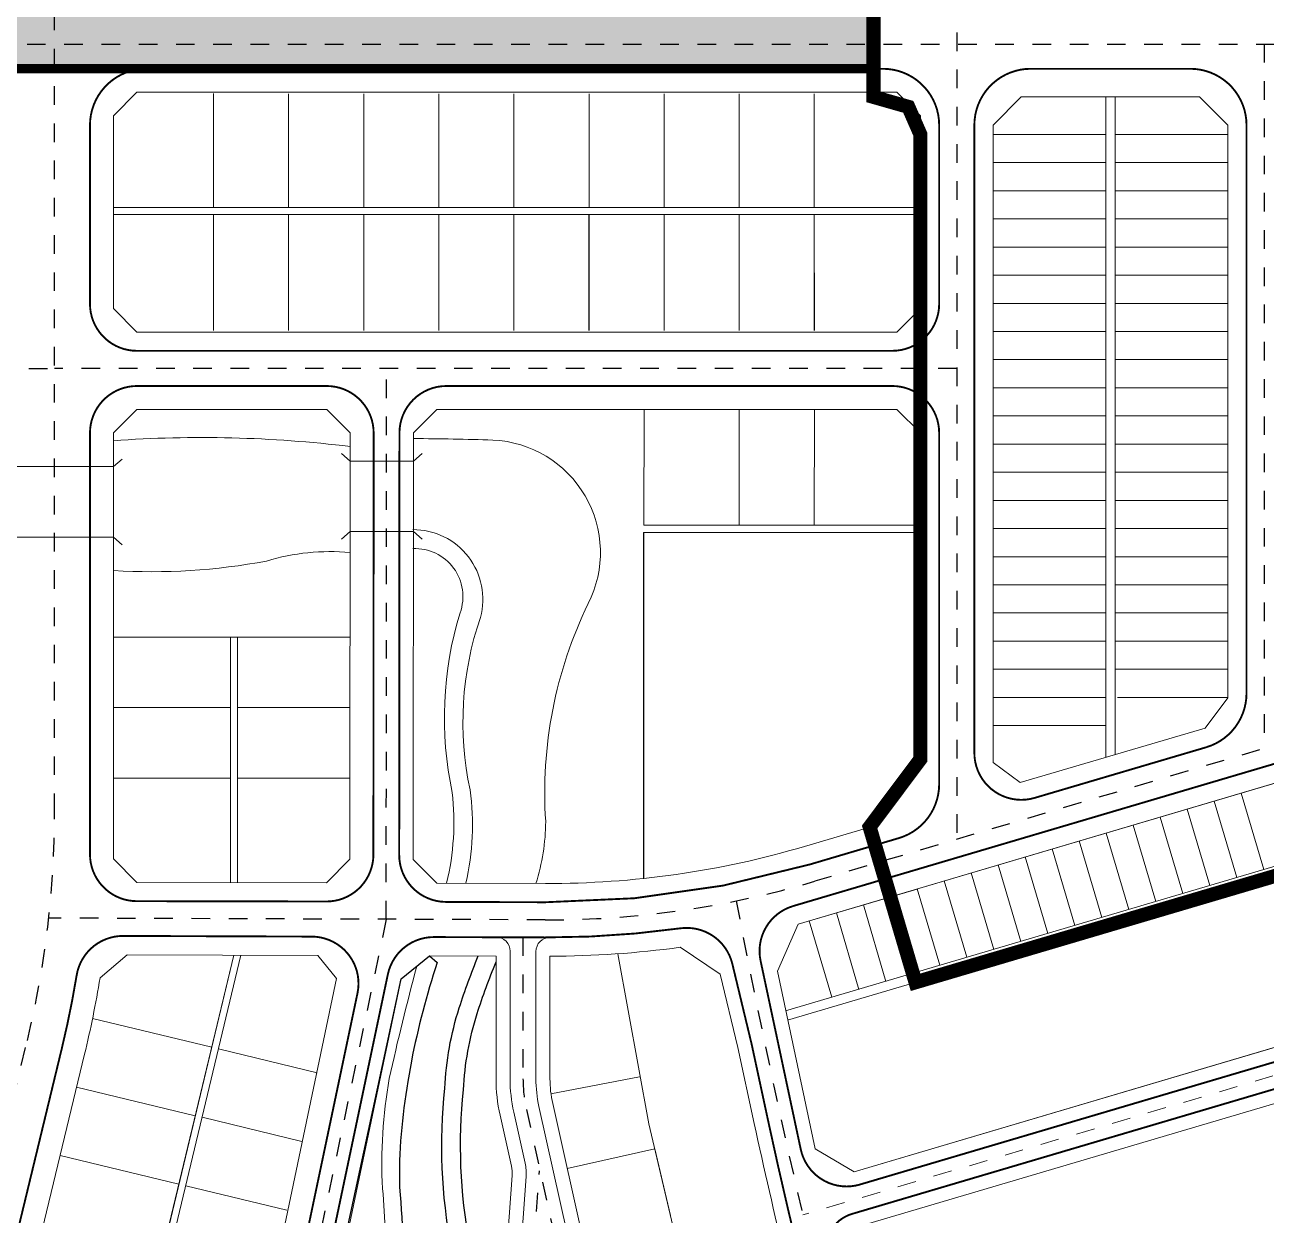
# Model space of a CAD drawing. Extents: x -2063571 to 559285, y 565862 to 1758715.
# Drawn here: x -2062793.64 to -2062786.97, y 566282.07 to 566288.46 of the extents above; entities that cross this region are included whole.
import ezdxf

# ---------------------------------------------------------------- set-up
doc = ezdxf.new("R2010")
doc.units = 0
doc.header["$MEASUREMENT"] = 0
for name, pattern in [('$TUONG$NHA$', [2.3, 1.5, -0.8]), ('ACAD_ISO10W100', [18, 12, -3, 0, -3]), ('BORDER', [1.75, 0.5, -0.25, 0.5, -0.25, 0, -0.25]), ('DASHDOT', [1, 0.5, -0.25, 0, -0.25]), ('DASHED', [0.75, 0.5, -0.25]), ('HIDDEN', [0.375, 0.25, -0.125])]:
    doc.linetypes.add(name, pattern=pattern)
doc.layers.get('0').update_dxf_attribs({"linetype": 'CONTINUOUS'})
for name, color, linetype, lineweight in [('1-RGNC', 30, 'BORDER', 15), ('k-ctrinh', 7, 'CONTINUOUS', 15), ('k-viahe', 6, 'CONTINUOUS', 15), ('k-vienctrinh', 6, 'CONTINUOUS', 15), ('Q-DUONG', 22, 'CONTINUOUS', 0), ('Q-DUONGGT', 7, 'CONTINUOUS', 0), ('Ranh gioi GD2', 7, 'CONTINUOUS', 15)]:
    doc.layers.add(name, color=color, linetype=linetype, lineweight=lineweight)
for name, color, linetype in [('22', 7, 'CONTINUOUS'), ('k-timduong', 1, 'DASHDOT'), ('Q-TIM DUONG', 7, 'ACAD_ISO10W100')]:
    doc.layers.add(name, color=color, linetype=linetype)

# ---------------------------------------------------------------- blocks, each defined once
blk = doc.blocks.new('MB')
at = {"layer": 'k-ctrinh'}
h = blk.add_hatch(dxfattribs=at)
h.set_pattern_fill('ANGLE', color=256, style=0)
h.set_pattern_definition([(0, (-553863.7784, -1757083.959), (0, 6.985), [5.08, -1.905]), (90, (-553863.7784, -1757083.959), (-6.985, 4e-16), [5.08, -1.905])])
edge = h.paths.add_edge_path()
edge.add_line((1010.82, 1154.34), (1010.82, 1259.24))
edge.add_line((1010.82, 1259.24), (1041.92, 1257.54))
edge.add_line((1041.92, 1257.54), (1048.52, 1250.14))
edge.add_line((1048.52, 1250.14), (1050.22, 1281.44))
edge.add_line((1050.22, 1281.44), (1041.92, 1274.04))
edge.add_line((1041.92, 1274.04), (1018.22, 1275.34))
edge.add_line((1018.22, 1275.34), (1018.62, 1292.14))
edge.add_line((1018.62, 1292.14), (1020.02, 1303.24))
edge.add_line((1020.02, 1303.24), (993.52, 1304.74))
edge.add_line((993.52, 1304.74), (987.82, 1325.34))
edge.add_line((987.82, 1325.34), (986.22, 1335.34))
edge.add_line((986.22, 1335.34), (994.42, 1335.54))
edge.add_line((994.42, 1335.54), (1001.12, 1335.54))
edge.add_line((1001.12, 1335.54), (1005.72, 1335.34))
edge.add_line((1005.72, 1335.34), (1005.52, 1337.54))
edge.add_line((1005.52, 1337.54), (1006.42, 1355.74))
edge.add_line((1006.42, 1355.74), (1007.02, 1368.84))
edge.add_line((1007.02, 1368.84), (1027.42, 1365.94))
edge.add_line((1027.42, 1365.94), (1047.42, 1417.14))
edge.add_line((1047.42, 1417.14), (1042.02, 1420.74))
edge.add_line((1042.02, 1420.74), (1047.52, 1430.34))
edge.add_line((1047.52, 1430.34), (1039.22, 1434.84))
edge.add_line((1039.22, 1434.84), (1030.22, 1439.14))
edge.add_line((1030.22, 1439.14), (1011.32, 1447.94))
edge.add_line((1011.32, 1447.94), (998.62, 1453.84))
edge.add_line((998.62, 1453.84), (1020.42, 1501.24))
edge.add_line((1020.42, 1501.24), (1027.42, 1504.44))
edge.add_line((1027.42, 1504.44), (1002.62, 1511.34))
edge.add_line((1002.62, 1511.34), (1005.32, 1505.44))
edge.add_line((1005.32, 1505.44), (905.14, 1288.39))
edge.add_arc((897.88, 1291.73), 7.99, 260.9069, 335.3407, ccw=False)
edge.add_line((896.62, 1283.84), (741.92, 1308.94))
edge.add_line((741.92, 1308.94), (817.92, 1527.64))
edge.add_line((817.92, 1527.64), (801.42, 1532.34))
edge.add_line((801.42, 1532.34), (788.32, 1518.14))
edge.add_line((788.32, 1518.14), (765.82, 1495.84))
edge.add_line((765.82, 1495.84), (728.52, 1461.74))
edge.add_line((728.52, 1461.74), (686.82, 1426.04))
edge.add_line((686.82, 1426.04), (679.81, 1420.9))
edge.add_arc((685.24, 1412.47), 10.03, 40.9371, 122.7529, ccw=False)
edge.add_line((692.82, 1419.04), (701.32, 1409.14))
edge.add_line((701.32, 1409.14), (701.72, 1408.94))
edge.add_line((701.72, 1408.94), (702.02, 1408.74))
edge.add_line((702.02, 1408.74), (702.62, 1408.34))
edge.add_line((702.62, 1408.34), (703.32, 1408.04))
edge.add_line((703.32, 1408.04), (704.12, 1407.64))
edge.add_line((704.12, 1407.64), (704.62, 1407.54))
edge.add_line((704.62, 1407.54), (705.52, 1407.24))
edge.add_line((705.52, 1407.24), (714.12, 1404.04))
edge.add_line((714.12, 1404.04), (674.82, 1374.14))
edge.add_line((674.82, 1374.14), (621.92, 1365.44))
edge.add_line((621.92, 1365.44), (561.92, 1355.54))
edge.add_line((561.92, 1355.54), (543.42, 1352.44))
edge.add_line((543.42, 1352.44), (461.12, 1340.44))
edge.add_line((461.12, 1340.44), (412.92, 1311.84))
edge.add_line((412.92, 1311.84), (387.32, 1296.74))
edge.add_line((387.32, 1296.74), (364.72, 1283.34))
edge.add_line((364.72, 1283.34), (341.22, 1269.64))
edge.add_line((341.22, 1269.64), (323.92, 1299.64))
edge.add_line((323.92, 1299.64), (325.62, 1306.54))
edge.add_line((325.62, 1306.54), (295.62, 1288.74))
edge.add_line((295.62, 1288.74), (302.32, 1287.04))
edge.add_line((302.32, 1287.04), (320.52, 1255.64))
edge.add_line((320.52, 1255.64), (113.82, 1131.84))
edge.add_line((113.82, 1131.84), (97.22, 1160.54))
edge.add_line((97.22, 1160.54), (98.92, 1167.54))
edge.add_line((98.92, 1167.54), (76.32, 1153.54))
edge.add_line((76.32, 1153.54), (178.02, 978.34))
edge.add_line((178.02, 978.34), (183.12, 981.64))
edge.add_line((183.12, 981.64), (282.02, 811.34))
edge.add_line((282.02, 811.34), (297.95, 783.92))
edge.add_arc((427.88, 859.41), 150.27, 210.1575, 270.0166)
edge.add_line((427.92, 709.14), (429.22, 709.14))
edge.add_line((429.22, 709.14), (495.72, 709.14))
edge.add_line((495.72, 709.14), (687.62, 709.14))
edge.add_line((687.62, 709.14), (687.62, 725.64))
edge.add_line((687.62, 725.64), (695.62, 732.14))
edge.add_line((695.62, 732.14), (695.62, 918.14))
edge.add_line((695.62, 918.14), (688.62, 925.14))
edge.add_line((688.62, 925.14), (688.62, 953.14))
edge.add_line((688.62, 953.14), (695.62, 959.14))
edge.add_line((695.62, 959.14), (695.62, 1125.84))
edge.add_line((695.62, 1125.84), (695.52, 1127.24))
edge.add_line((695.52, 1127.24), (691.32, 1132.94))
edge.add_line((691.32, 1132.94), (687.72, 1133.94))
edge.add_line((687.72, 1133.94), (687.62, 1154.34))
edge.add_line((687.62, 1154.34), (691.32, 1155.24))
edge.add_line((691.32, 1155.24), (694.72, 1158.74))
edge.add_line((694.72, 1158.74), (695.62, 1161.34))
edge.add_line((695.62, 1161.34), (713.12, 1161.34))
edge.add_line((713.12, 1161.34), (720.12, 1154.34))
edge.add_line((720.12, 1154.34), (895.82, 1154.34))
edge.add_line((895.82, 1154.34), (903.82, 1161.34))
edge.add_line((903.82, 1161.34), (918.32, 1161.34))
edge.add_line((918.32, 1161.34), (918.32, 1160.34))
edge.add_line((918.32, 1160.34), (924.32, 1154.34))
edge.add_line((924.32, 1154.34), (958.32, 1154.34))
edge.add_line((958.32, 1154.34), (966.32, 1162.34))
edge.add_line((966.32, 1162.34), (981.82, 1162.34))
edge.add_line((981.82, 1162.34), (989.82, 1154.34))
edge.add_line((989.82, 1154.34), (1010.82, 1154.34))
at = {"color": 8, "ltscale": 2}
for points in [[(638.63, 610.3), (697.63, 610.3)], [(638.63, 536.52), (638.63, 610.3)]]:
    blk.add_lwpolyline(points, dxfattribs=at)
at = {"layer": '1-RGNC', "color": 8, "linetype": 'DASHED', "lineweight": 0, "ltscale": 10, "const_width": 3, "flags": 128}
blk.add_lwpolyline([(1054.57, 695.01), (1037.06, 695.04), (1029.82, 703.06), (998.81, 703.11), (996.63, 682.98), (994.67, 667.17), (991.97, 648.34), (988.52, 633.87), (990, 630.18), (987.49, 629.52), (980.23, 591.87), (966.04, 594.13), (871.42, 566.1), (806.55, 546.93), (807.13, 545.03), (787.68, 539.15), (786.93, 541.12), (696.59, 514.39), (686.81, 547.5), (697.63, 561.94), (697.63, 695.11), (695.05, 701), (687.63, 703.11), (687.63, 725.61), (687.86, 725.7), (695.63, 732.12), (695.63, 918.1), (688.63, 925.1), (688.63, 953.1), (695.63, 959.1), (695.63, 1125.81), (695.51, 1127.22), (691.28, 1132.93), (687.76, 1133.9), (687.67, 1154.31), (691.35, 1155.23), (694.76, 1158.69), (695.56, 1161.31), (713.13, 1161.31), (720.12, 1154.32), (895.86, 1154.31), (903.86, 1161.31), (918.36, 1161.31), (918.36, 1160.31), (924.36, 1154.31), (958.37, 1154.3), (966.36, 1162.31), (981.86, 1162.31), (989.86, 1154.31), (1038.5, 1154.31), (1046.59, 1162.32), (1054.58, 1162.31), (1054.21, 1125.81), (1046.21, 1125.81), (1038.29, 1133.81), (1016.87, 1133.81), (1001.86, 1133.8), (1001.88, 952.1), (1036.14, 952.11), (1043.26, 959.11), (1057.34, 959.11), (1056.9, 918.21), (1042.38, 918.19), (1035.63, 925.11), (1015.86, 925.11), (1012.75, 925.11), (1007.38, 921.68), (1001.84, 916.29), (1001.86, 891.47), (1004.88, 891.46), (1006.27, 880.8), (1005.54, 875.34), (1001.86, 867.48), (1001.86, 733.91), (1004.13, 730.95), (1005.8, 725.59), (1032.97, 725.61), (1039.07, 731.61), (1055.74, 731.61)], close=True, dxfattribs=at)
at = {"layer": '22', "color": 8, "linetype": '$TUONG$NHA$', "lineweight": 9}
blk.add_lwpolyline([(848.87, 516.92), (672.56, 464.8)], dxfattribs=at)
at = {"layer": 'k-ctrinh', "color": 8, "linetype": 'HIDDEN', "ltscale": 10}
blk.add_line((708.11, 517.79), (700.89, 515.65), dxfattribs=at)
at = {"layer": 'k-ctrinh', "color": 8, "linetype": 'HIDDEN', "ltscale": 10, "const_width": 1.2}
blk.add_lwpolyline([(686.81, 547.5), (686.81, 547.5), (686.81, 547.5), (696.59, 514.39)], dxfattribs=at)
at = {"layer": 'k-timduong', "color": 8, "linetype": 'DASHDOT', "ltscale": 6}
for p, q in [((705.38, 1161.31), (705.38, 544.86)), ((770.88, 714.39), (770.88, 564.22)), ((444.16, 645.24), (513.11, 645.24)), ((583.8, 527.82), (583.87, 645.24))]:
    blk.add_line(p, q, dxfattribs=at)
for points in [[(61.63, 1201.37), (302.49, 786.55, 0.267291), (427.88, 714.36), (1055.27, 714.36)], [(450.04, 265.22), (507.31, 501.99, 0.059395), (513.11, 550.64), (513.11, 887.2)], [(960.19, 620.19), (675.1, 535.91, -0.072872), (617.69, 527.7), (511.87, 528.07)], [(583.8, 527.82), (566.04, 443.42), (547.93, 365.23, -0.41865), (529.71, 354.05), (474.82, 367.64)], [(612.94, 523.97), (612.94, 493.83, 0.05478), (613.66, 487.31), (627.16, 426.6, -0.364518), (622.41, 417.47), (616.52, 415.04, -0.557526), (612.39, 418.03), (616.45, 474.23)]]:
    blk.add_lwpolyline(points, format="xyb", dxfattribs=at)
blk.add_lwpolyline([(705.38, 645.24), (513.11, 645.24)], dxfattribs=at)
blk.add_arc((2258.38, 836.05), 1628.7, 190.76894, 202.09927, dxfattribs=at)
at = {"layer": 'k-viahe', "color": 8}
for p, q in [((547, 679.53), (547, 703.86)), ((562.99, 679.53), (562.99, 703.78)), ((579.01, 679.53), (579.01, 703.78)), ((595.02, 679.53), (595.02, 703.78)), ((611.01, 679.53), (611.01, 703.78)), ((627.03, 679.53), (627.03, 703.78)), ((643.02, 679.53), (643.02, 703.78)), ((659.02, 679.53), (659.02, 703.78)), ((675.02, 679.53), (675.02, 703.78)), ((675.02, 679.53), (675.02, 703.78)), ((737.15, 703.11), (737.15, 562.34)), ((739.13, 703.14), (739.13, 562.92)), ((737.15, 695.11), (713.13, 695.11)), ((763.13, 695.11), (739.13, 695.11)), ((737.15, 689.11), (713.13, 689.11)), ((737.15, 689.11), (713.13, 689.11)), ((763.13, 689.11), (739.13, 689.11)), ((737.15, 683.11), (713.13, 683.11)), ((763.13, 683.11), (739.13, 683.11)), ((697.63, 679.53), (525.66, 679.53)), ((697.63, 679.53), (525.66, 679.53)), ((697.63, 678.03), (525.66, 678.03)), ((697.63, 678.03), (525.66, 678.03)), ((547, 653.38), (547, 678.03)), ((562.99, 678.04), (562.99, 653.31)), ((562.99, 653.31), (562.99, 678.03)), ((578.99, 678.03), (578.99, 653.31)), ((579.01, 653.31), (579.01, 678.03)), ((594.99, 678.03), (594.99, 653.31)), ((595.02, 653.31), (595.02, 678.03)), ((611, 678.03), (611, 653.31)), ((611.01, 653.31), (611.01, 678.03)), ((627, 678.03), (627, 653.31)), ((627.03, 653.31), (627.03, 678.03)), ((643.02, 678.03), (643.02, 653.31)), ((643.02, 653.31), (643.02, 678.03)), ((659.02, 678.03), (659.02, 653.31)), ((659.02, 653.31), (659.02, 678.03)), ((675.02, 678.03), (675.02, 653.31)), ((675.02, 653.31), (675.02, 678.03)), ((675.02, 678.03), (675.02, 653.31)), ((675.02, 653.31), (675.02, 678.03)), ((737.15, 677.11), (713.13, 677.11)), ((763.13, 677.11), (739.13, 677.11)), ((737.15, 671.11), (713.13, 671.11)), ((763.13, 671.11), (739.13, 671.11)), ((737.15, 665.11), (713.13, 665.11)), ((763.13, 665.11), (739.13, 665.11)), ((737.15, 659.11), (713.13, 659.11)), ((763.13, 659.11), (739.13, 659.11)), ((737.15, 653.11), (713.13, 653.11)), ((763.13, 653.11), (739.13, 653.11)), ((737.15, 647.11), (713.13, 647.11)), ((763.13, 647.11), (739.13, 647.11)), ((737.15, 641.11), (713.13, 641.11)), ((763.13, 641.11), (739.13, 641.11)), ((737.15, 635.11), (713.13, 635.11)), ((763.13, 635.11), (739.13, 635.11)), ((737.15, 629.11), (713.13, 629.11)), ((763.13, 629.11), (739.13, 629.11)), ((737.15, 623.11), (713.13, 623.11)), ((763.13, 623.11), (739.13, 623.11)), ((737.15, 617.11), (713.13, 617.11)), ((763.13, 617.11), (739.13, 617.11)), ((737.15, 611.11), (713.13, 611.11)), ((763.13, 611.11), (739.13, 611.11)), ((737.15, 605.11), (713.13, 605.11)), ((763.13, 605.11), (739.13, 605.11)), ((737.15, 599.11), (713.13, 599.11)), ((763.13, 599.11), (739.13, 599.11)), ((737.15, 593.11), (713.13, 593.11)), ((763.13, 593.11), (739.13, 593.11)), ((737.15, 587.11), (713.13, 587.11)), ((763.13, 587.11), (739.13, 587.11)), ((737.13, 581.11), (713.13, 581.11)), ((763.13, 581.11), (739.13, 581.11)), ((737.13, 575.11), (713.13, 575.11)), ((763.13, 575.11), (739.63, 575.11)), ((819.72, 570.58), (671.59, 526.79)), ((737.13, 569.11), (713.13, 569.11)), ((760.25, 553.02), (765.08, 536.72)), ((766.01, 554.72), (770.83, 538.42)), ((754.5, 551.31), (759.32, 535.02)), ((743, 547.9), (747.81, 531.63)), ((748.75, 549.61), (753.57, 533.32)), ((737.24, 546.21), (742.06, 529.91)), ((725.73, 542.81), (730.56, 526.51)), ((731.49, 544.51), (736.31, 528.21)), ((669.28, 506.31), (786.96, 541.11)), ((719.98, 541.11), (724.8, 524.81)), ((726.3, 540.89), (730.56, 526.51)), ((708.47, 537.7), (713.29, 521.41)), ((714.22, 539.41), (719.04, 523.11)), ((702.72, 536), (707.54, 519.71)), ((702.72, 536), (707.54, 519.71)), ((696.97, 534.27), (671.59, 526.79)), ((696.97, 534.31), (701.79, 518.01)), ((667.15, 516.76), (671.59, 526.79)), ((514.31, 365.85), (551.3, 520.18)), ((514.33, 365.84), (551.3, 520.18)), ((515.76, 365.49), (552.84, 520.18)), ((835.02, 518.81), (683.49, 474.01)), ((683.49, 474.01), (675.22, 478.86)), ((683.49, 474.01), (675.22, 478.86))]:
    blk.add_line(p, q, dxfattribs=at)
at = {"layer": 'k-viahe', "color": 8, "ltscale": 2}
for p, q in [((546.6, 500.55), (521.21, 506.68)), ((569.06, 495.12), (548.05, 500.2)), ((543.1, 485.96), (517.82, 492.07)), ((618.9, 490.63), (637.79, 494.27)), ((565.82, 480.47), (544.56, 485.61)), ((641.03, 478.88), (622.35, 474.72)), ((622.35, 474.72), (641, 478.87)), ((539.61, 471.37), (514.29, 477.49)), ((562.58, 465.82), (541.06, 471.02))]:
    blk.add_line(p, q, dxfattribs=at)
for points in [[(525.66, 629.84, -0.048127), (576.11, 628.59, -0.048127)], [(576.11, 628.59, 0.048131), (525.66, 629.84)], [(615.7, 535.46, 0.074646), (617.78, 548.64, -0.130532), (626.83, 595.11, 0.544959), (606.52, 629.97, 0.006913), (589.61, 630.29)], [(589.48, 610.88, -0.495391), (603.86, 592.16, 0.136296), (601.67, 555.4, -0.090448), (600.78, 535.51, -0.090448)], [(525.66, 602.15, 0.061283), (558.3, 604.18, -0.097801), (576.09, 605.99, -0.097801)], [(589.48, 606.83, -0.534242), (599.53, 593.14, 0.127271), (597.86, 554.86, -0.087293), (596.67, 535.52, -0.087293)], [(542.6, 260.34), (546.19, 271.19, 0.09025), (551.29, 307.49, -0.013184), (550.9, 335.45, -0.069073), (554.83, 361.41, -0.049663), (569.6, 397.61, 0.072728), (578.92, 423.82, 0.021945), (583.12, 451.21, 0.047597), (582.99, 470.42, -0.056262), (584.44, 493.87, -0.011569), (590.32, 517.84)]]:
    blk.add_lwpolyline(points, format="xyb", dxfattribs=at)
at = {"layer": 'k-viahe', "color": 8}
for points in [[(828.13, 566.82), (828.13, 566.82), (839.75, 527.51), (835.02, 518.81), (683.49, 474.01), (675.22, 478.86)], [(668.87, 508.28), (788.36, 543.6)], [(633.12, 520.47), (639.78, 484.2), (657.95, 406.92), (657.95, 406.92)]]:
    blk.add_lwpolyline(points, dxfattribs=at)
at = {"layer": 'k-viahe', "color": 8, "flags": 128}
for points in [[(679.72, 529.19), (684.53, 512.88)], [(685.47, 530.89), (690.29, 514.58)], [(673.96, 527.49), (678.78, 511.19)]]:
    blk.add_lwpolyline(points, dxfattribs=at)
at = {"layer": 'k-viahe', "color": 8}
blk.add_lwpolyline([(681.04, 453.99), (686.12, 462.8), (838.28, 507.78), (846.98, 503.06), (847.99, 499.63, -0.303811), (845.01, 490.07), (832.03, 479.61, -0.046261), (810.19, 465.11), (702.08, 406.95), (692, 411.28, -0.006793), (681.04, 453.99)], format="xyb", dxfattribs=at)
blk.add_lwpolyline([(681.04, 453.99), (686.12, 462.8), (838.28, 507.78), (846.98, 503.06), (847.99, 499.63, -0.303811), (845.01, 490.07), (832.03, 479.61, -0.046261), (810.19, 465.11), (702.08, 406.95), (692, 411.28, -0.006793), (681.04, 453.99)], format="xyb", dxfattribs=at)
at = {"layer": 'k-vienctrinh', "color": 8}
for p, q in [((638.73, 636.49), (638.67, 611.8)), ((659.03, 611.8), (659.03, 636.49)), ((675.02, 611.8), (675.03, 636.49)), ((638.67, 611.8), (659.03, 611.8)), ((659.03, 611.8), (675.02, 611.8)), ((697.63, 611.8), (675.02, 611.8)), ((525.66, 587.93), (576.14, 587.93)), ((550.62, 587.89), (550.63, 535.65)), ((552.12, 587.89), (552.13, 535.65)), ((525.66, 572.93), (550.62, 572.93)), ((552.12, 572.93), (576.13, 572.93)), ((525.66, 557.93), (550.62, 557.93)), ((526.62, 557.93), (550.62, 557.93)), ((552.12, 557.93), (576.13, 557.93)), ((552.12, 557.93), (576.13, 557.93)), ((622.35, 474.72), (641.03, 478.88)), ((641.03, 478.88), (644.37, 464.7))]:
    blk.add_line(p, q, dxfattribs=at)
for points in [[(563, 653.31), (562.99, 678.04), (546.99, 678.04), (547, 653.31)], [(579, 653.31), (578.99, 678.03), (562.99, 678.03), (563, 653.31)], [(595, 653.31), (594.99, 678.03), (578.99, 678.03), (579, 653.31)], [(611.01, 653.31), (611, 678.03), (595, 678.03), (595.01, 653.31)], [(627.01, 653.31), (627, 678.03), (611.01, 678.03), (611.01, 653.31)], [(643.03, 653.31), (643.02, 678.03), (627.02, 678.03), (627.03, 653.31)], [(659.03, 653.31), (659.02, 678.03), (643.02, 678.03), (643.03, 653.31)], [(675.03, 653.31), (675.02, 678.03), (659.02, 678.03), (659.03, 653.31)], [(675.03, 653.31), (675.02, 678.03), (659.02, 678.03), (659.03, 653.31)], [(638.67, 610.3), (697.63, 610.3)], [(638.67, 536.52), (638.67, 610.3)]]:
    blk.add_lwpolyline(points, dxfattribs=at)
at = {"layer": 'Q-DUONGGT', "color": 8, "ltscale": 0.5, "const_width": 0.4}
for points in [[(520.66, 675.06), (520.66, 697.11, -0.414214), (532.66, 709.11), (689.63, 709.11, -0.414214), (701.63, 697.11), (701.63, 658.99, -0.414214), (691.63, 648.99), (530.66, 648.99, -0.414214), (520.66, 658.99), (520.66, 675.06)], [(520.66, 631.49), (520.66, 541.68, 0.414214), (530.66, 531.68), (571.04, 531.61, 0.414545), (581.06, 541.61), (581.11, 631.49, 0.41439), (571.11, 641.49), (530.66, 641.49, 0.414214), (520.66, 631.49), (520.66, 631.49)], [(684.74, 471.28), (835.87, 515.96, 0.414214), (842.63, 528.39), (831.01, 567.66, 0.414214), (818.59, 574.42), (670.51, 530.64, 0.391657), (663.57, 518.97), (672.13, 478.79, 0.438493), (684.78, 471.29)], [(618.97, 262.84), (637.69, 289.36, 0.322336), (637.59, 301.04, -0.055663), (611.79, 345.96, -0.398151), (616.83, 359.86), (680.23, 391.68, 0.359087), (685.37, 403.31, -0.005671), (679.87, 423.81, -0.002552), (671.79, 456.12, -0.007079), (665.17, 484.91), (661.67, 501.18), (657.55, 518.32, 0.385852), (646.45, 525.89, -0.035423), (617.68, 523.95), (593.96, 524.03, 0.35568), (584.14, 516.09), (568.72, 442.82), (550.61, 364.61, -0.41865), (529.05, 351.38), (491.25, 360.74, 0.415791)], [(577.67, 512.07), (563.35, 444.01), (545.25, 365.85, -0.41865), (530.37, 356.72), (492.44, 366.11, -0.412638), (485.13, 378.17), (514.64, 500.22, 0.018637), (517.82, 515.89, -0.368303), (527.72, 524.27), (567.92, 524.13, -0.475275), (577.67, 512.07), (577.67, 512.07)]]:
    blk.add_lwpolyline(points, format="xyb", dxfattribs=at)
for points in [[(721.96, 553.69), (758.52, 564.48, 0.332433), (767.13, 575.99), (767.13, 697.11, 0.414214), (755.13, 709.11), (721.13, 709.11, 0.414214), (709.13, 697.11), (709.13, 563.28, 0.501014)], [(701.63, 631.49), (701.63, 556.63, -0.332314), (693.03, 545.12), (674.04, 539.5, -0.072872), (617.71, 531.45), (596.52, 531.52, -0.413361), (586.56, 541.53), (586.61, 631.5, -0.414038), (596.61, 641.49), (691.63, 641.49, -0.414214)], [(689.77, 408.05, 0.474082), (701.28, 403.11), (811.61, 462.46, 0.046261), (833.91, 477.27), (846.89, 487.73, 0.303811), (850.87, 500.48), (849.29, 505.82, 0.414214), (839.35, 511.23), (683.1, 465.03, 0.399291), (677.59, 455.49, 0.007532)]]:
    blk.add_lwpolyline(points, format="xyb", close=True, dxfattribs=at)
at = {"layer": 'Q-DUONGGT', "color": 8, "ltscale": 0.5}
for points in [[(682.01, 704.11), (692.63, 704.11), (697.63, 699.11), (697.63, 657.99), (692.63, 652.99), (530.66, 652.99), (525.66, 657.99), (525.66, 675.06), (525.66, 699.11), (530.66, 704.11), (682.01, 704.11)], [(571.05, 535.61), (571.05, 535.61), (576.06, 540.6), (576.11, 631.49), (571.11, 636.49), (530.66, 636.49), (525.66, 631.49), (525.66, 540.69), (530.66, 535.68), (571.05, 535.61)], [(574.25, 627.07), (576.11, 625.45), (589.6, 625.45), (591.45, 627.08)], [(498.8, 625.92), (500.66, 624.3), (525.66, 624.3), (527.51, 625.92)], [(498.8, 607.67), (500.66, 609.3), (525.66, 609.3), (527.51, 607.67)], [(574.25, 608.82), (576.11, 610.45), (589.6, 610.45), (591.45, 608.83)]]:
    blk.add_lwpolyline(points, dxfattribs=at)
for points in [[(718.91, 556.96), (758.33, 568.59), (763.13, 575.01), (763.13, 697.11), (757.13, 703.11), (719.13, 703.11), (713.13, 697.11), (713.13, 561.25)], [(828.14, 566.81), (839.75, 527.51), (835.02, 518.81), (683.49, 474.01), (675.22, 478.86), (667.15, 516.76), (671.59, 526.79), (820.67, 570.88), (828.13, 566.83)]]:
    blk.add_lwpolyline(points, close=True, dxfattribs=at)
for points in [[(589.56, 540.55), (589.61, 631.49), (594.61, 636.49), (692.63, 636.49), (697.63, 631.49), (697.63, 560.65), (688.04, 547.81), (672.9, 543.34, -0.072872), (617.72, 535.45), (594.55, 535.53), (589.56, 540.55), (589.56, 540.55)], [(618.69, 523.95, 0.413793), (615.69, 520.95), (615.69, 493.83, 0.05478), (616.34, 487.91), (629.85, 427.2, -0.364518), (623.46, 414.93), (617.57, 412.5, -0.557526), (609.64, 418.23), (613.6, 472.98, 0.072883), (613.39, 475.87), (610.97, 486.71, -0.05478), (610.19, 493.83), (610.19, 520.99, 0.420582), (607.19, 523.99)], [(605.11, 248.4), (635.25, 291.08), (635.17, 299.26, -0.055669), (609.04, 344.77, -0.398151), (615.48, 362.54), (677.8, 393.81), (682.15, 403.69, -0.005343), (676.97, 423.07, -0.002552), (668.87, 455.41, -0.007079), (662.23, 484.28), (658.74, 500.51), (654.99, 516.11), (646.44, 521.85, -0.033506), (618.69, 519.95, -0.033506)], [(607.19, 519.99), (593.04, 520.04), (587.01, 515.16), (571.65, 442.18), (553.53, 363.93, -0.41865), (528.33, 348.47), (492.44, 357.36), (484, 352.23), (467.92, 285.75), (473.8, 276.22), (590.5, 249.28), (598.28, 247.49), (605.11, 248.4)], [(493.67, 370.96), (489.99, 377.02), (489.99, 377.02), (519.5, 499.04, 0.018938), (522.8, 515.34), (528.55, 520.26), (569.25, 520.12), (573.22, 515.21), (558.47, 445.09), (539.85, 364.68), (533.87, 361.01), (493.67, 370.96)], [(618.69, 519.95), (618.69, 493.83, 0.05478), (619.27, 488.56), (632.78, 427.85, -0.364518), (624.6, 412.15), (618.72, 409.72, -0.557526), (606.65, 418.44), (610.61, 473.19, 0.072883), (610.46, 475.22), (608.04, 486.06, -0.05478), (607.19, 493.83), (607.19, 519.99)]]:
    blk.add_lwpolyline(points, format="xyb", dxfattribs=at)
at = {"layer": 'Q-TIM DUONG', "color": 8, "linetype": 'Continuous', "flags": 128}
for points in [[(525.39, 264.31), (545.11, 349.77, 0.181763), (553.62, 360.11), (587.01, 515.16), (593.04, 520.04), (594.64, 518.58, 0.030134), (589.15, 497.59), (588.39, 493.24, 0.047131), (586.61, 470.71, -0.048721), (586.68, 445.14, -0.063961), (578.96, 410.51, -0.017417), (565.68, 381.72, 0.098927), (554.61, 326.36, -0.027109), (554.76, 295.63, -0.068141), (546.51, 259.43, -0.065937)], [(573.29, 253.25), (574.87, 256.82), (576.93, 262.56, 0.169648), (575.13, 302.28, -0.008278), (566.91, 324.41, -0.277237), (576.34, 374.74, 0.040313), (593.03, 394.57, 0.127402), (601.78, 427.52, 0.051573), (597.67, 457.86, -0.073163), (596.28, 491.78, -0.066165), (599.36, 508.95, -0.018061), (603.4, 520)], [(576.95, 251.64), (578.58, 255.33), (580.73, 261.3, 0.170008), (578.85, 303.76, -0.008283), (570.67, 325.77, -0.27681), (579.26, 372.01, 0.040463), (596.41, 392.42, 0.128426), (605.78, 427.57, 0.051527), (601.58, 458.7, -0.073209), (600.27, 491.48, -0.066609), (603.17, 507.72, -0.018425), (607.19, 518.72, -0.014537)]]:
    blk.add_lwpolyline(points, format="xyb", dxfattribs=at)
at = {"layer": 'Ranh gioi GD2', "color": 8, "linetype": 'HIDDEN', "ltscale": 13, "const_width": 2}
blk.add_lwpolyline([(297.95, 783.92, 0.267291), (427.92, 709.14), (429.22, 709.14), (495.72, 709.14), (687.62, 709.14), (687.62, 725.64)], format="xyb", dxfattribs=at)

msp = doc.modelspace()

# ---------------------------------------------------------------- block references
at = {"layer": 'Q-DUONG', "xscale": 0.02520000000004075, "yscale": 0.02520000000004075, "zscale": 0.02520000000004075}
msp.add_blockref('MB', (-2062806.4117, 566270.358), dxfattribs=at)

doc.saveas('drawing.dxf')
